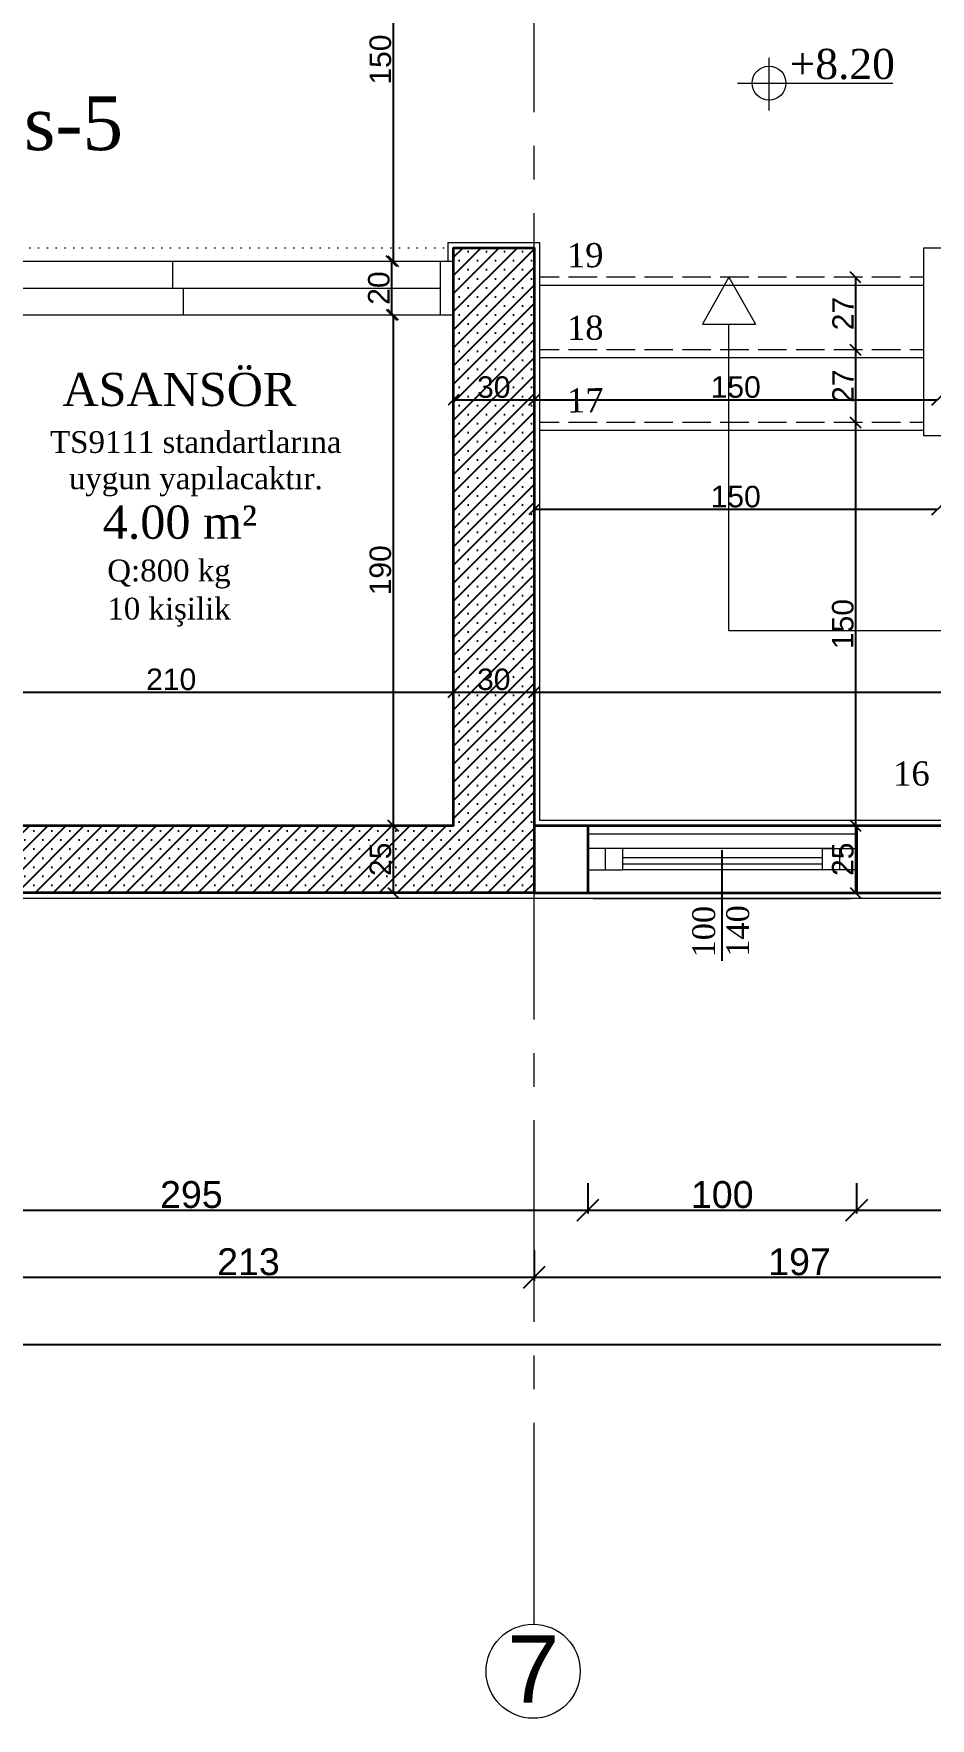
# Model space of a CAD drawing. Header units: centimetres. Extents: x 14449 to 53524, y -19051 to -10746.
# Drawn here: x 34164 to 34498, y -12615 to -11988 of the extents above; entities that cross this region are included whole.
import ezdxf

# ---------------------------------------------------------------- set-up
doc = ezdxf.new("R2010")
doc.units = ezdxf.units.CM
for name, pattern in [('CENTER2', [112.5, 75, -12.5, 12.5, -12.5]), ('DOT2', [3.175, 0, -3.175]), ('IZDUSUM1', [20, 7.5, -5, 7.5, 0])]:
    doc.linetypes.add(name, pattern=pattern)
doc.layers.add('Kapi_Pencere', color=7, linetype='Continuous')
for name, color, linetype, lineweight in [('P-AKS', 255, 'Continuous', 5), ('P-KİRİŞ', 130, 'DOT2', 5), ('P-KOLON', 255, 'Continuous', 35), ('P-TARAMA', 252, 'Continuous', 5), ('P-ÖLÇÜ DIŞ', 245, 'Continuous', 9), ('P-ÖLÇÜ İÇ', 243, 'Continuous', 0), ('rtm-cam', 141, 'Continuous', 9), ('rtm-duv tugla', 22, 'Continuous', 35), ('rtm-izdusum-üst ince', 8, 'IZDUSUM1', 5), ('rtm-merdiven', 220, 'Continuous', 20), ('rtm-merdiven izdusum', 254, 'IZDUSUM1', 15), ('rtm-merdiven yazı', 7, 'Continuous', 20), ('rtm-mhl-yazı-adı', 150, 'Continuous', 30), ('rtm-mhl-yazı-malzeme', 7, 'Continuous', 13), ('rtm-pen-ahsap', 35, 'Continuous', 13), ('rtm-sıva', 252, 'Continuous', 15)]:
    doc.layers.add(name, color=color, linetype=linetype, lineweight=lineweight)
doc.styles.add('ARIAL', font='times.ttf')
doc.styles.add('arial_1_18', font='arial.ttf', dxfattribs={"height": 0.2})
doc.styles.get("Standard").update_dxf_attribs({"font": 'arial.ttf'})
doc.styles.add('VAZ-OLCU', font='times.ttf', dxfattribs={"height": 60})
doc.styles.add('ölçü', font='times.ttf', dxfattribs={"height": 10})
doc.dimstyles.new('DIŞ ÖLÇÜ', dxfattribs={"dimtxt": 10, "dimasz": 8, "dimexe": 1.25, "dimexo": 0.625, "dimtad": 1, "dimdec": 0, "dimtxsty": 'Standard', "dimblk": 'OBLIQUE', "dimcen": 2.5, "dimse1": 1, "dimse2": 1, "dimclrd": 256, "dimclrt": 256, "dimadec": 0, "dimazin": 0, "dimtfac": 1, "dimtdec": 0, "dimtmove": 0, "dimatfit": 3, "dimldrblk": 'OBLIQUE', "dimfxl": 1, "dimarcsym": 0})
doc.dimstyles.new('İÇ ÖLÇÜ', dxfattribs={"dimtxt": 8, "dimasz": 4, "dimexe": 1.25, "dimexo": 0.625, "dimtad": 1, "dimdec": 0, "dimtxsty": 'Standard', "dimblk": 'OBLIQUE', "dimcen": 2.5, "dimse1": 1, "dimse2": 1, "dimclrd": 256, "dimclrt": 256, "dimadec": 0, "dimazin": 0, "dimtfac": 1, "dimtdec": 0, "dimtmove": 1, "dimatfit": 3, "dimldrblk": 'OBLIQUE', "dimfxl": 1, "dimarcsym": 0})

# ---------------------------------------------------------------- blocks, each defined once
blk = doc.blocks.new('IKUTGK')
at = {"layer": 'P-KİRİŞ'}
for points in [[(35809.39, -7846.1), (36019.39, -7846.1)], [(35809.39, -7871.1), (36019.39, -7871.1)], [(36049.39, -8061.1), (36673.39, -8061.1)], [(36049.39, -8086.1), (36673.39, -8086.1)]]:
    blk.add_lwpolyline(points, dxfattribs=at)
blk = doc.blocks.new('YTHTHTY')
at = {"layer": 'P-TARAMA', "lineweight": -3}
h = blk.add_hatch(dxfattribs=at)
h.set_pattern_fill('SACNCR', color=256, scale=2, style=0)
h.paths.add_polyline_path([(31867.7, -9861.94), (31657.7, -9861.94), (31657.7, -9646.94), (31627.7, -9646.94), (31627.7, -9886.94), (31897.7, -9886.94), (31897.7, -9646.94), (31867.7, -9646.94)])
at = {"layer": 'P-KOLON', "linetype": 'Continuous'}
blk.add_lwpolyline([(31627.7, -9646.94), (31657.7, -9646.94), (31657.7, -9861.94), (31867.7, -9861.94), (31867.7, -9646.94), (31897.7, -9646.94), (31897.7, -9886.94), (31627.7, -9886.94), (31627.7, -9646.94)], dxfattribs=at)
blk = doc.blocks.new('YTUJ7U')
at = {"layer": 'P-AKS', "linetype": 'CENTER2'}
for points in [[(27383.12, -9962.63), (27383.12, -8554.55)], [(25834.86, -9690.51), (29322.56, -9690.51)]]:
    blk.add_lwpolyline(points, dxfattribs=at)
at = {"layer": 'P-AKS', "linetype": 'Continuous'}
blk.add_circle((27382.75, -9980.09), 17.5, dxfattribs=at)
at = {"layer": 'P-AKS', "linetype": 'Continuous', "style": 'arial_1_18'}
blk.add_text('7', height=25, dxfattribs=at).set_placement((27373.04, -9991.71))
blk = doc.blocks.new('_Oblique')
at = {"color": 0, "linetype": 'ByBlock', "lineweight": -2}
blk.add_line((-0.5, -0.5), (0.5, 0.5), dxfattribs=at)
blk = doc.blocks.new('*D4786')
at = {"layer": 'Defpoints', "color": 0, "transparency": 16777216}
for p in [(32997.75, -12463.91), (36084.42, -12463.91), (36084.42, -12476.07)]:
    blk.add_point(p, dxfattribs=at)
at = {"layer": 'P-ÖLÇÜ DIŞ', "color": 0, "lineweight": -2, "transparency": 16777216}
for p, q in [((32997.75, -12466.07), (32997.75, -12477.32)), ((36084.42, -12466.07), (36084.42, -12477.32))]:
    blk.add_line(p, q, dxfattribs=at)
at = {"layer": 'P-ÖLÇÜ DIŞ', "lineweight": -2, "transparency": 16777216}
blk.add_line((32997.75, -12476.07), (36084.42, -12476.07), dxfattribs=at)
at = {"layer": 'P-ÖLÇÜ DIŞ', "lineweight": -2, "transparency": 16777216, "xscale": 8, "yscale": 8, "zscale": 8, "rotation": 180}
blk.add_blockref('_Oblique', (32997.75, -12476.07), dxfattribs=at)
at = {"layer": 'P-ÖLÇÜ DIŞ', "lineweight": -2, "transparency": 16777216, "xscale": 8, "yscale": 8, "zscale": 8}
blk.add_blockref('_Oblique', (36084.42, -12476.07), dxfattribs=at)
at = {"layer": 'P-ÖLÇÜ DIŞ', "transparency": 16777216, "insert": (34541.09, -12470.34), "char_height": 10, "attachment_point": 5}
blk.add_mtext('3087', dxfattribs=at)
blk = doc.blocks.new('*D4791')
at = {"layer": 'Defpoints', "color": 0, "transparency": 16777216}
for p in [(34350.39, -12439.37), (34137.89, -12440.64), (34350.39, -12451.07)]:
    blk.add_point(p, dxfattribs=at)
at = {"layer": 'P-ÖLÇÜ DIŞ', "color": 0, "lineweight": -2, "transparency": 16777216}
for p, q in [((34137.89, -12441.27), (34137.89, -12452.32)), ((34350.39, -12441.07), (34350.39, -12452.32))]:
    blk.add_line(p, q, dxfattribs=at)
at = {"layer": 'P-ÖLÇÜ DIŞ', "lineweight": -2, "transparency": 16777216}
blk.add_line((34137.89, -12451.07), (34350.39, -12451.07), dxfattribs=at)
at = {"layer": 'P-ÖLÇÜ DIŞ', "lineweight": -2, "transparency": 16777216, "xscale": 8, "yscale": 8, "zscale": 8, "rotation": 180}
blk.add_blockref('_Oblique', (34137.89, -12451.07), dxfattribs=at)
at = {"layer": 'P-ÖLÇÜ DIŞ', "lineweight": -2, "transparency": 16777216, "xscale": 8, "yscale": 8, "zscale": 8}
blk.add_blockref('_Oblique', (34350.39, -12451.07), dxfattribs=at)
at = {"layer": 'P-ÖLÇÜ DIŞ', "transparency": 16777216, "insert": (34244.14, -12445.34), "char_height": 10, "attachment_point": 5}
blk.add_mtext('213', dxfattribs=at)
blk = doc.blocks.new('*D4792')
at = {"layer": 'Defpoints', "color": 0, "transparency": 16777216}
for p in [(34350.39, -12439.37), (34547.89, -12440.15), (34547.89, -12451.07)]:
    blk.add_point(p, dxfattribs=at)
at = {"layer": 'P-ÖLÇÜ DIŞ', "color": 0, "lineweight": -2, "transparency": 16777216}
for p, q in [((34350.39, -12441.07), (34350.39, -12452.32)), ((34547.89, -12441.07), (34547.89, -12452.32))]:
    blk.add_line(p, q, dxfattribs=at)
at = {"layer": 'P-ÖLÇÜ DIŞ', "lineweight": -2, "transparency": 16777216}
blk.add_line((34350.39, -12451.07), (34547.89, -12451.07), dxfattribs=at)
at = {"layer": 'P-ÖLÇÜ DIŞ', "lineweight": -2, "transparency": 16777216, "xscale": 8, "yscale": 8, "zscale": 8, "rotation": 180}
blk.add_blockref('_Oblique', (34350.39, -12451.07), dxfattribs=at)
at = {"layer": 'P-ÖLÇÜ DIŞ', "lineweight": -2, "transparency": 16777216, "xscale": 8, "yscale": 8, "zscale": 8}
blk.add_blockref('_Oblique', (34547.89, -12451.07), dxfattribs=at)
at = {"layer": 'P-ÖLÇÜ DIŞ', "transparency": 16777216, "insert": (34449.14, -12445.34), "char_height": 10, "attachment_point": 5}
blk.add_mtext('197', dxfattribs=at)
blk = doc.blocks.new('*D4802')
at = {"layer": 'Defpoints', "color": 0, "lineweight": 30, "transparency": 16777216}
for p in [(34470.39, -12308.05), (35014.39, -12412.37), (35014.39, -12426.07)]:
    blk.add_point(p, dxfattribs=at)
at = {"layer": 'P-ÖLÇÜ DIŞ', "color": 0, "lineweight": -2, "transparency": 16777216}
for p, q in [((34470.39, -12416.07), (34470.39, -12427.32)), ((35014.39, -12416.07), (35014.39, -12427.32))]:
    blk.add_line(p, q, dxfattribs=at)
at = {"layer": 'P-ÖLÇÜ DIŞ', "lineweight": -2, "transparency": 16777216}
blk.add_line((34470.39, -12426.07), (35014.39, -12426.07), dxfattribs=at)
at = {"layer": 'P-ÖLÇÜ DIŞ', "lineweight": -2, "transparency": 16777216, "xscale": 8, "yscale": 8, "zscale": 8, "rotation": 180}
blk.add_blockref('_Oblique', (34470.39, -12426.07), dxfattribs=at)
at = {"layer": 'P-ÖLÇÜ DIŞ', "lineweight": -2, "transparency": 16777216, "xscale": 8, "yscale": 8, "zscale": 8}
blk.add_blockref('_Oblique', (35014.39, -12426.07), dxfattribs=at)
at = {"layer": 'P-ÖLÇÜ DIŞ', "transparency": 16777216, "insert": (34742.39, -12420.36), "char_height": 10, "attachment_point": 5}
blk.add_mtext('544', dxfattribs=at)
blk = doc.blocks.new('*D4708')
at = {"layer": 'Defpoints', "color": 0, "lineweight": 30, "transparency": 16777216}
for p in [(34110.39, -12233.37), (34320.39, -12233.37), (34320.39, -12233.37)]:
    blk.add_point(p, dxfattribs=at)
at = {"layer": 'P-ÖLÇÜ İÇ', "lineweight": -2, "transparency": 16777216}
blk.add_line((34110.39, -12233.37), (34320.39, -12233.37), dxfattribs=at)
at = {"layer": 'P-ÖLÇÜ İÇ', "lineweight": -2, "transparency": 16777216, "xscale": 4, "yscale": 4, "zscale": 4, "rotation": 180}
blk.add_blockref('_Oblique', (34110.39, -12233.37), dxfattribs=at)
at = {"layer": 'P-ÖLÇÜ İÇ', "lineweight": -2, "transparency": 16777216, "xscale": 4, "yscale": 4, "zscale": 4}
blk.add_blockref('_Oblique', (34320.39, -12233.37), dxfattribs=at)
at = {"layer": 'P-ÖLÇÜ İÇ', "transparency": 16777216, "insert": (34215.39, -12228.66), "char_height": 8, "attachment_point": 5}
blk.add_mtext('210', dxfattribs=at)
blk = doc.blocks.new('*D4709')
at = {"layer": 'Defpoints', "color": 0, "lineweight": 30, "transparency": 16777216}
for p in [(34320.39, -12233.37), (34350.39, -12233.37), (34350.39, -12233.37)]:
    blk.add_point(p, dxfattribs=at)
at = {"layer": 'P-ÖLÇÜ İÇ', "lineweight": -2, "transparency": 16777216}
blk.add_line((34320.39, -12233.37), (34350.39, -12233.37), dxfattribs=at)
at = {"layer": 'P-ÖLÇÜ İÇ', "lineweight": -2, "transparency": 16777216, "xscale": 4, "yscale": 4, "zscale": 4, "rotation": 180}
blk.add_blockref('_Oblique', (34320.39, -12233.37), dxfattribs=at)
at = {"layer": 'P-ÖLÇÜ İÇ', "lineweight": -2, "transparency": 16777216, "xscale": 4, "yscale": 4, "zscale": 4}
blk.add_blockref('_Oblique', (34350.39, -12233.37), dxfattribs=at)
at = {"layer": 'P-ÖLÇÜ İÇ', "transparency": 16777216, "insert": (34335.39, -12228.66), "char_height": 8, "attachment_point": 5}
blk.add_mtext('30', dxfattribs=at)
blk = doc.blocks.new('*D4710')
at = {"layer": 'Defpoints', "color": 0, "lineweight": 30, "transparency": 16777216}
for p in [(34350.39, -12233.37), (34974.39, -12233.37), (34974.39, -12233.37)]:
    blk.add_point(p, dxfattribs=at)
at = {"layer": 'P-ÖLÇÜ İÇ', "lineweight": -2, "transparency": 16777216}
blk.add_line((34350.39, -12233.37), (34974.39, -12233.37), dxfattribs=at)
at = {"layer": 'P-ÖLÇÜ İÇ', "lineweight": -2, "transparency": 16777216, "xscale": 4, "yscale": 4, "zscale": 4, "rotation": 180}
blk.add_blockref('_Oblique', (34350.39, -12233.37), dxfattribs=at)
at = {"layer": 'P-ÖLÇÜ İÇ', "lineweight": -2, "transparency": 16777216, "xscale": 4, "yscale": 4, "zscale": 4}
blk.add_blockref('_Oblique', (34974.39, -12233.37), dxfattribs=at)
at = {"layer": 'P-ÖLÇÜ İÇ', "transparency": 16777216, "insert": (34662.39, -12228.66), "char_height": 8, "attachment_point": 5}
blk.add_mtext('624', dxfattribs=at)
blk = doc.blocks.new('*D4692')
at = {"layer": 'Defpoints', "color": 0, "lineweight": 30, "transparency": 16777216}
for p in [(34350.39, -12165.39), (34350.39, -12165.39), (34500.39, -12165.39)]:
    blk.add_point(p, dxfattribs=at)
at = {"layer": 'P-ÖLÇÜ İÇ', "lineweight": -2, "transparency": 16777216}
blk.add_line((34500.39, -12165.39), (34350.39, -12165.39), dxfattribs=at)
at = {"layer": 'P-ÖLÇÜ İÇ', "lineweight": -2, "transparency": 16777216, "xscale": 4, "yscale": 4, "zscale": 4, "rotation": 180}
blk.add_blockref('_Oblique', (34350.39, -12165.39), dxfattribs=at)
at = {"layer": 'P-ÖLÇÜ İÇ', "lineweight": -2, "transparency": 16777216, "xscale": 4, "yscale": 4, "zscale": 4}
blk.add_blockref('_Oblique', (34500.39, -12165.39), dxfattribs=at)
at = {"layer": 'P-ÖLÇÜ İÇ', "transparency": 16777216, "insert": (34425.39, -12160.68), "char_height": 8, "attachment_point": 5}
blk.add_mtext('150', dxfattribs=at)
blk = doc.blocks.new('*D4678')
at = {"layer": 'Defpoints', "color": 0, "lineweight": 30, "transparency": 16777216}
for p in [(34320.39, -12124.64), (34350.39, -12124.64), (34350.39, -12124.64)]:
    blk.add_point(p, dxfattribs=at)
at = {"layer": 'P-ÖLÇÜ İÇ', "lineweight": -2, "transparency": 16777216}
blk.add_line((34320.39, -12124.64), (34350.39, -12124.64), dxfattribs=at)
at = {"layer": 'P-ÖLÇÜ İÇ', "lineweight": -2, "transparency": 16777216, "xscale": 4, "yscale": 4, "zscale": 4, "rotation": 180}
blk.add_blockref('_Oblique', (34320.39, -12124.64), dxfattribs=at)
at = {"layer": 'P-ÖLÇÜ İÇ', "lineweight": -2, "transparency": 16777216, "xscale": 4, "yscale": 4, "zscale": 4}
blk.add_blockref('_Oblique', (34350.39, -12124.64), dxfattribs=at)
at = {"layer": 'P-ÖLÇÜ İÇ', "transparency": 16777216, "insert": (34335.39, -12119.93), "char_height": 8, "attachment_point": 5}
blk.add_mtext('30', dxfattribs=at)
blk = doc.blocks.new('*D4679')
at = {"layer": 'Defpoints', "color": 0, "lineweight": 30, "transparency": 16777216}
for p in [(34350.39, -12124.64), (34500.39, -12124.64), (34500.39, -12124.64)]:
    blk.add_point(p, dxfattribs=at)
at = {"layer": 'P-ÖLÇÜ İÇ', "lineweight": -2, "transparency": 16777216}
blk.add_line((34350.39, -12124.64), (34500.39, -12124.64), dxfattribs=at)
at = {"layer": 'P-ÖLÇÜ İÇ', "lineweight": -2, "transparency": 16777216, "xscale": 4, "yscale": 4, "zscale": 4, "rotation": 180}
blk.add_blockref('_Oblique', (34350.39, -12124.64), dxfattribs=at)
at = {"layer": 'P-ÖLÇÜ İÇ', "lineweight": -2, "transparency": 16777216, "xscale": 4, "yscale": 4, "zscale": 4}
blk.add_blockref('_Oblique', (34500.39, -12124.64), dxfattribs=at)
at = {"layer": 'P-ÖLÇÜ İÇ', "transparency": 16777216, "insert": (34425.39, -12119.93), "char_height": 8, "attachment_point": 5}
blk.add_mtext('150', dxfattribs=at)
blk = doc.blocks.new('*D4674')
at = {"layer": 'Defpoints', "color": 0, "lineweight": 30, "transparency": 16777216}
for p in [(34469.97, -12079.05), (34469.97, -12106.05), (34469.97, -12106.05)]:
    blk.add_point(p, dxfattribs=at)
at = {"layer": 'P-ÖLÇÜ İÇ', "lineweight": -2, "transparency": 16777216}
blk.add_line((34469.97, -12079.05), (34469.97, -12106.05), dxfattribs=at)
at = {"layer": 'P-ÖLÇÜ İÇ', "lineweight": -2, "transparency": 16777216, "xscale": 4, "yscale": 4, "zscale": 4}
for p, rotation in [((34469.97, -12079.05), 90), ((34469.97, -12106.05), 270)]:
    blk.add_blockref('_Oblique', p, dxfattribs=dict(at, rotation=rotation))
at = {"layer": 'P-ÖLÇÜ İÇ', "transparency": 16777216, "insert": (34465.33, -12092.55), "char_height": 8, "attachment_point": 5, "rotation": 90}
blk.add_mtext('27', dxfattribs=at)
blk = doc.blocks.new('*D4675')
at = {"layer": 'Defpoints', "color": 0, "lineweight": 30, "transparency": 16777216}
for p in [(34469.97, -12106.05), (34469.97, -12133.05), (34469.97, -12133.05)]:
    blk.add_point(p, dxfattribs=at)
at = {"layer": 'P-ÖLÇÜ İÇ', "lineweight": -2, "transparency": 16777216}
blk.add_line((34469.97, -12106.05), (34469.97, -12133.05), dxfattribs=at)
at = {"layer": 'P-ÖLÇÜ İÇ', "lineweight": -2, "transparency": 16777216, "xscale": 4, "yscale": 4, "zscale": 4}
for p, rotation in [((34469.97, -12106.05), 90), ((34469.97, -12133.05), 270)]:
    blk.add_blockref('_Oblique', p, dxfattribs=dict(at, rotation=rotation))
at = {"layer": 'P-ÖLÇÜ İÇ', "transparency": 16777216, "insert": (34465.33, -12119.55), "char_height": 8, "attachment_point": 5, "rotation": 90}
blk.add_mtext('27', dxfattribs=at)
blk = doc.blocks.new('*D4676')
at = {"layer": 'Defpoints', "color": 0, "lineweight": 30, "transparency": 16777216}
for p in [(34469.97, -12133.05), (34469.97, -12283.05), (34469.97, -12283.05)]:
    blk.add_point(p, dxfattribs=at)
at = {"layer": 'P-ÖLÇÜ İÇ', "lineweight": -2, "transparency": 16777216}
blk.add_line((34469.97, -12133.05), (34469.97, -12283.05), dxfattribs=at)
at = {"layer": 'P-ÖLÇÜ İÇ', "lineweight": -2, "transparency": 16777216, "xscale": 4, "yscale": 4, "zscale": 4}
for p, rotation in [((34469.97, -12133.05), 90), ((34469.97, -12283.05), 270)]:
    blk.add_blockref('_Oblique', p, dxfattribs=dict(at, rotation=rotation))
at = {"layer": 'P-ÖLÇÜ İÇ', "transparency": 16777216, "insert": (34465.26, -12208.05), "char_height": 8, "attachment_point": 5, "rotation": 90}
blk.add_mtext('150', dxfattribs=at)
blk = doc.blocks.new('*D4677')
at = {"layer": 'Defpoints', "color": 0, "lineweight": 30, "transparency": 16777216}
for p in [(34469.97, -12283.05), (34469.97, -12308.05), (34469.97, -12308.05)]:
    blk.add_point(p, dxfattribs=at)
at = {"layer": 'P-ÖLÇÜ İÇ', "lineweight": -2, "transparency": 16777216}
blk.add_line((34469.97, -12283.05), (34469.97, -12308.05), dxfattribs=at)
at = {"layer": 'P-ÖLÇÜ İÇ', "lineweight": -2, "transparency": 16777216, "xscale": 4, "yscale": 4, "zscale": 4}
for p, rotation in [((34469.97, -12283.05), 90), ((34469.97, -12308.05), 270)]:
    blk.add_blockref('_Oblique', p, dxfattribs=dict(at, rotation=rotation))
at = {"layer": 'P-ÖLÇÜ İÇ', "transparency": 16777216, "insert": (34465.26, -12295.55), "char_height": 8, "attachment_point": 5, "rotation": 90}
blk.add_mtext('25', dxfattribs=at)
blk = doc.blocks.new('*D4820')
at = {"layer": 'Defpoints', "color": 0, "lineweight": 30, "transparency": 16777216}
for p in [(34297.93, -11923.05), (34297.37, -12073.05), (34297.93, -12073.05)]:
    blk.add_point(p, dxfattribs=at)
at = {"layer": 'P-ÖLÇÜ İÇ', "lineweight": -2, "transparency": 16777216}
blk.add_line((34297.93, -11923.05), (34297.93, -12073.05), dxfattribs=at)
at = {"layer": 'P-ÖLÇÜ İÇ', "lineweight": -2, "transparency": 16777216, "xscale": 4, "yscale": 4, "zscale": 4}
for p, rotation in [((34297.93, -11923.05), 90), ((34297.93, -12073.05), 270)]:
    blk.add_blockref('_Oblique', p, dxfattribs=dict(at, rotation=rotation))
at = {"layer": 'P-ÖLÇÜ İÇ', "transparency": 16777216, "insert": (34293.22, -11998.05), "char_height": 8, "attachment_point": 5, "rotation": 90}
blk.add_mtext('150', dxfattribs=at)
blk = doc.blocks.new('*D4821')
at = {"layer": 'Defpoints', "color": 0, "lineweight": 30, "transparency": 16777216}
for p in [(34297.37, -12073.05), (34297.37, -12093.05), (34297.39, -12093.05)]:
    blk.add_point(p, dxfattribs=at)
at = {"layer": 'P-ÖLÇÜ İÇ', "lineweight": -2, "transparency": 16777216}
blk.add_line((34297.37, -12073.05), (34297.37, -12093.05), dxfattribs=at)
at = {"layer": 'P-ÖLÇÜ İÇ', "lineweight": -2, "transparency": 16777216, "xscale": 4, "yscale": 4, "zscale": 4}
for p, rotation in [((34297.37, -12073.05), 90), ((34297.37, -12093.05), 270)]:
    blk.add_blockref('_Oblique', p, dxfattribs=dict(at, rotation=rotation))
at = {"layer": 'P-ÖLÇÜ İÇ', "transparency": 16777216, "insert": (34292.66, -12083.05), "char_height": 8, "attachment_point": 5, "rotation": 90}
blk.add_mtext('20', dxfattribs=at)
blk = doc.blocks.new('*D4822')
at = {"layer": 'Defpoints', "color": 0, "lineweight": 30, "transparency": 16777216}
for p in [(34297.93, -12093.05), (34297.93, -12283.05), (34297.93, -12283.05)]:
    blk.add_point(p, dxfattribs=at)
at = {"layer": 'P-ÖLÇÜ İÇ', "lineweight": -2, "transparency": 16777216}
blk.add_line((34297.93, -12093.05), (34297.93, -12283.05), dxfattribs=at)
at = {"layer": 'P-ÖLÇÜ İÇ', "lineweight": -2, "transparency": 16777216, "xscale": 4, "yscale": 4, "zscale": 4}
for p, rotation in [((34297.93, -12093.05), 90), ((34297.93, -12283.05), 270)]:
    blk.add_blockref('_Oblique', p, dxfattribs=dict(at, rotation=rotation))
at = {"layer": 'P-ÖLÇÜ İÇ', "transparency": 16777216, "insert": (34293.22, -12188.05), "char_height": 8, "attachment_point": 5, "rotation": 90}
blk.add_mtext('190', dxfattribs=at)
blk = doc.blocks.new('*D4823')
at = {"layer": 'Defpoints', "color": 0, "lineweight": 30, "transparency": 16777216}
for p in [(34297.93, -12283.05), (34297.93, -12308.05), (34297.93, -12308.05)]:
    blk.add_point(p, dxfattribs=at)
at = {"layer": 'P-ÖLÇÜ İÇ', "lineweight": -2, "transparency": 16777216}
blk.add_line((34297.93, -12283.05), (34297.93, -12308.05), dxfattribs=at)
at = {"layer": 'P-ÖLÇÜ İÇ', "lineweight": -2, "transparency": 16777216, "xscale": 4, "yscale": 4, "zscale": 4}
for p, rotation in [((34297.93, -12283.05), 90), ((34297.93, -12308.05), 270)]:
    blk.add_blockref('_Oblique', p, dxfattribs=dict(at, rotation=rotation))
at = {"layer": 'P-ÖLÇÜ İÇ', "transparency": 16777216, "insert": (34293.22, -12295.55), "char_height": 8, "attachment_point": 5, "rotation": 90}
blk.add_mtext('25', dxfattribs=at)
blk = doc.blocks.new('*D5020')
at = {"layer": 'Defpoints', "color": 0, "lineweight": 30, "transparency": 16777216}
for p in [(34075.39, -12308.05), (34370.39, -12308.05), (34370.39, -12426.07)]:
    blk.add_point(p, dxfattribs=at)
at = {"layer": 'P-ÖLÇÜ DIŞ', "color": 0, "lineweight": -2, "transparency": 16777216}
for p, q in [((34075.39, -12416.07), (34075.39, -12427.32)), ((34370.39, -12416.07), (34370.39, -12427.32))]:
    blk.add_line(p, q, dxfattribs=at)
at = {"layer": 'P-ÖLÇÜ DIŞ', "lineweight": -2, "transparency": 16777216}
blk.add_line((34075.39, -12426.07), (34370.39, -12426.07), dxfattribs=at)
at = {"layer": 'P-ÖLÇÜ DIŞ', "lineweight": -2, "transparency": 16777216, "xscale": 8, "yscale": 8, "zscale": 8, "rotation": 180}
blk.add_blockref('_Oblique', (34075.39, -12426.07), dxfattribs=at)
at = {"layer": 'P-ÖLÇÜ DIŞ', "lineweight": -2, "transparency": 16777216, "xscale": 8, "yscale": 8, "zscale": 8}
blk.add_blockref('_Oblique', (34370.39, -12426.07), dxfattribs=at)
at = {"layer": 'P-ÖLÇÜ DIŞ', "transparency": 16777216, "insert": (34222.89, -12420.34), "char_height": 10, "attachment_point": 5}
blk.add_mtext('295', dxfattribs=at)
blk = doc.blocks.new('*D5021')
at = {"layer": 'Defpoints', "color": 0, "lineweight": 30, "transparency": 16777216}
for p in [(34370.39, -12308.05), (34470.39, -12308.05), (34470.39, -12426.07)]:
    blk.add_point(p, dxfattribs=at)
at = {"layer": 'P-ÖLÇÜ DIŞ', "color": 0, "lineweight": -2, "transparency": 16777216}
for p, q in [((34370.39, -12416.07), (34370.39, -12427.32)), ((34470.39, -12416.07), (34470.39, -12427.32))]:
    blk.add_line(p, q, dxfattribs=at)
at = {"layer": 'P-ÖLÇÜ DIŞ', "lineweight": -2, "transparency": 16777216}
blk.add_line((34370.39, -12426.07), (34470.39, -12426.07), dxfattribs=at)
at = {"layer": 'P-ÖLÇÜ DIŞ', "lineweight": -2, "transparency": 16777216, "xscale": 8, "yscale": 8, "zscale": 8, "rotation": 180}
blk.add_blockref('_Oblique', (34370.39, -12426.07), dxfattribs=at)
at = {"layer": 'P-ÖLÇÜ DIŞ', "lineweight": -2, "transparency": 16777216, "xscale": 8, "yscale": 8, "zscale": 8}
blk.add_blockref('_Oblique', (34470.39, -12426.07), dxfattribs=at)
at = {"layer": 'P-ÖLÇÜ DIŞ', "transparency": 16777216, "insert": (34420.39, -12420.34), "char_height": 10, "attachment_point": 5}
blk.add_mtext('100', dxfattribs=at)

msp = doc.modelspace()

# ---------------------------------------------------------------- linework, layer by layer
at = {"layer": 'Kapi_Pencere', "linetype": 'Continuous'}
msp.add_line((34420.31, -12333.36), (34420.31, -12292.19), dxfattribs=at)
at = {"layer": 'rtm-cam'}
msp.add_line((34383.26, -12297.28), (34457.53, -12297.29), dxfattribs=at)
at = {"layer": 'rtm-duv tugla'}
for p, q in [((34350.39, -12283.05), (34974.39, -12283.05)), ((34370.39, -12283.05), (34370.39, -12308.05)), ((34470.39, -12283.05), (34470.39, -12308.05)), ((34350.39, -12308.05), (34997.46, -12308.05))]:
    msp.add_line(p, q, dxfattribs=at)
at = {"layer": 'rtm-izdusum-üst ince'}
for p, q in [((34370.39, -12283.05), (34470.39, -12283.05)), ((34470.39, -12308.05), (34370.39, -12308.05))]:
    msp.add_line(p, q, dxfattribs=at)
at = {"layer": 'rtm-merdiven', "lineweight": 20}
for p, q in [((34495.39, -12082.05), (34352.39, -12082.05)), ((34422.89, -12079.05), (34413.09, -12096.53)), ((34422.89, -12079.05), (34432.7, -12096.53)), ((34413.09, -12096.53), (34432.7, -12096.53)), ((34422.89, -12210.55), (34422.89, -12096.53)), ((34495.39, -12109.05), (34352.39, -12109.05)), ((34495.39, -12136.05), (34352.39, -12136.05)), ((34901.89, -12210.55), (34422.89, -12210.55))]:
    msp.add_line(p, q, dxfattribs=at)
msp.add_lwpolyline([(34495.39, -12068.05), (34829.39, -12068.05), (34829.39, -12138.05), (34495.39, -12138.05)], close=True, dxfattribs=at)
at = {"layer": 'rtm-merdiven izdusum', "ltscale": 0.7}
for p, q in [((34495.39, -12079.05), (34352.39, -12079.05)), ((34495.39, -12106.05), (34352.39, -12106.05)), ((34495.39, -12133.05), (34352.39, -12133.05))]:
    msp.add_line(p, q, dxfattribs=at)
at = {"layer": 'rtm-merdiven yazı'}
for points in [[(34437.79, -12016.95), (34437.79, -11997.36)], [(34426.03, -12006.81), (34483.86, -12006.81)]]:
    msp.add_lwpolyline(points, dxfattribs=at)
msp.add_circle((34437.79, -12006.81), 6.3, dxfattribs=at)
at = {"layer": 'rtm-pen-ahsap'}
for p, q in [((34115.39, -12073.05), (34320.39, -12073.05)), ((34215.89, -12073.05), (34215.89, -12083.05)), ((34315.39, -12073.05), (34315.39, -12093.05)), ((34115.39, -12083.05), (34315.39, -12083.05)), ((34219.89, -12083.05), (34219.89, -12093.05)), ((34110.39, -12093.05), (34315.39, -12093.05)), ((34315.39, -12093.05), (34320.39, -12093.05)), ((34470.25, -12286.24), (34370.39, -12286.24)), ((34376.79, -12291.59), (34376.79, -12299.51)), ((34383.26, -12291.59), (34383.26, -12299.51)), ((34461.72, -12291.59), (34383.26, -12291.59)), ((34457.53, -12295.06), (34383.26, -12295.06)), ((34457.52, -12291.59), (34457.53, -12299.51)), ((34464, -12291.59), (34464, -12299.51)), ((34457.53, -12299.52), (34383.26, -12299.51)), ((34372.39, -12310.12), (34468.22, -12310.12))]:
    msp.add_line(p, q, dxfattribs=at)
for points in [[(34383.26, -12291.59), (34370.39, -12291.6), (34370.39, -12299.51), (34383.26, -12299.51)], [(34457.52, -12291.59), (34470.39, -12291.6), (34470.39, -12299.51), (34457.53, -12299.51)]]:
    msp.add_lwpolyline(points, dxfattribs=at)
at = {"layer": 'rtm-sıva'}
for points in [[(34318.39, -12073.05), (34318.39, -12066.05), (34352.39, -12066.05), (34352.39, -12281.05), (34882.48, -12281.05), (34972.39, -12218.12), (34972.39, -12063.05)], [(34073.39, -12304.33), (34073.39, -12310.05), (35016.39, -12310.05), (35016.39, -12304.33)]]:
    msp.add_lwpolyline(points, dxfattribs=at)

# ---------------------------------------------------------------- block references
for name, p in [('YTUJ7U', (6967.28, -2617.54)), ('YTHTHTY', (2452.7, -2421.11)), ('IKUTGK', (-1699, -4221.95))]:
    msp.add_blockref(name, p, dxfattribs=at)

# ---------------------------------------------------------------- texts
at = {"layer": 'Kapi_Pencere', "style": 'ölçü'}
for s, p in [('100', (34417.71, -12332.08)), ('140 ', (34430.37, -12331.82))]:
    msp.add_text(s, height=8.47, rotation=90, dxfattribs=at).set_placement(p)
at = {"layer": 'rtm-merdiven yazı', "style": 'ölçü'}
msp.add_text('+8.20', height=11.197, dxfattribs=at).set_placement((34445.48, -12005.28))
at = {"layer": 'rtm-merdiven yazı', "style": 'VAZ-OLCU'}
for s, p in [('19', (34362.65, -12075.37)), ('18', (34362.65, -12102.37)), ('17', (34362.65, -12129.37)), ('16', (34484, -12268.22))]:
    msp.add_text(s, height=9, rotation=0.42229, dxfattribs=at).set_placement(p)
at = {"layer": 'rtm-mhl-yazı-adı', "lineweight": 30, "insert": (34120.3, -12011.72), "char_height": 20, "attachment_point": 1, "style": 'ARIAL'}
msp.add_mtext_dynamic_manual_height_columns('Ofis-5', width=150.595, gutter_width=1250, heights=[0], dxfattribs=at)
at = {"layer": 'rtm-mhl-yazı-malzeme', "lineweight": 30, "style": 'ölçü'}
for s, p in [('ASANSÖR', (34174.9, -12126.94)), ('4.00 m²', (34189.92, -12176.32))]:
    msp.add_text(s, height=12.346, dxfattribs=at).set_placement(p)
at = {"layer": 'rtm-mhl-yazı-malzeme', "style": 'ölçü'}
for s, p in [('Q:800 kg', (34191.62, -12192.17)), ('10 kişilik', (34191.65, -12206.36))]:
    msp.add_text(s, height=8.1, dxfattribs=at).set_placement(p)
at = {"layer": 'rtm-mhl-yazı-malzeme', "insert": (34156.52, -12136.28), "char_height": 8.1003, "attachment_point": 1, "style": 'ölçü'}
msp.add_mtext_dynamic_manual_height_columns('\\pxqc;TS9111 standartlarına uygun yapılacaktır.', width=136.0484, gutter_width=12.5, heights=[56.47], dxfattribs=at)

# ---------------------------------------------------------------- dimensions: what is measured, and where the dimension line sits
at = {"layer": 'P-ÖLÇÜ DIŞ'}
for base, p1, p2, override, picture, middle in [((34370.39, -12426.07), (34075.39, -12308.05), (34370.39, -12308.05), {"dimse1": 0, "dimse2": 0, "dimtmove": 1, "dimfxl": 10, "dimfxlon": 1}, '*D5020', (34222.89, -12420.34)), ((34470.39, -12426.07), (34370.39, -12308.05), (34470.39, -12308.05), {"dimse1": 0, "dimse2": 0, "dimtmove": 1, "dimfxl": 10, "dimfxlon": 1}, '*D5021', (34420.39, -12420.34)), ((35014.39, -12426.07), (34470.39, -12308.05), (35014.39, -12412.37), {"dimse1": 0, "dimse2": 0, "dimtmove": 1, "dimfxl": 10, "dimfxlon": 1}, '*D4802', (34742.39, -12420.36)), ((34350.39474876, -12451.07469603), (34137.8947486, -12440.6408853), (34350.39474876, -12439.37347475), {"dimse1": 0, "dimse2": 0, "dimtmove": 1, "dimfxl": 10, "dimfxlon": 1}, '*D4791', (34244.14474868, -12445.34055551)), ((34547.89474867, -12451.07469603), (34350.39474876, -12439.37347475), (34547.89474867, -12440.15386237), {"dimse1": 0, "dimse2": 0, "dimtmove": 1, "dimfxl": 10, "dimfxlon": 1}, '*D4792', (34449.14474871, -12445.34396615)), ((36084.42, -12476.07), (32997.75, -12463.91), (36084.42, -12463.91), {"dimse1": 0, "dimse2": 0, "dimfxl": 10, "dimfxlon": 1}, '*D4786', (34541.09, -12470.34))]:
    dim = msp.add_linear_dim(base=base, p1=p1, p2=p2, dimstyle='DIŞ ÖLÇÜ', override=override, dxfattribs=at)
    dim.commit()
    dim.dimension.update_dxf_attribs({"geometry": picture, "text_midpoint": middle})
at = {"layer": 'P-ÖLÇÜ İÇ'}
for base, p1, p2, picture, middle in [((34297.93, -12073.05), (34297.93, -11923.05), (34297.37, -12073.05), '*D4820', (34293.22, -11998.05)), ((34297.37, -12093.05), (34297.37, -12073.05), (34297.39, -12093.05), '*D4821', (34292.66, -12083.05)), ((34469.97, -12106.05), (34469.97, -12079.05), (34469.97, -12106.05), '*D4674', (34465.33, -12092.55)), ((34297.93, -12283.05), (34297.93, -12093.05), (34297.93, -12283.05), '*D4822', (34293.22, -12188.05)), ((34469.97, -12133.05), (34469.97, -12106.05), (34469.97, -12133.05), '*D4675', (34465.33, -12119.55)), ((34469.97, -12283.05), (34469.97, -12133.05), (34469.97, -12283.05), '*D4676', (34465.26, -12208.05)), ((34297.93, -12308.05), (34297.93, -12283.05), (34297.93, -12308.05), '*D4823', (34293.22, -12295.55)), ((34469.97, -12308.05), (34469.97, -12283.05), (34469.97, -12308.05), '*D4677', (34465.26, -12295.55))]:
    dim = msp.add_linear_dim(base=base, p1=p1, p2=p2, angle=90, dimstyle='İÇ ÖLÇÜ', dxfattribs=at)
    dim.commit()
    dim.dimension.update_dxf_attribs({"geometry": picture, "text_midpoint": middle})
for base, p1, p2, picture, middle in [((34350.39, -12124.64), (34320.39, -12124.64), (34350.39, -12124.64), '*D4678', (34335.39, -12119.93)), ((34500.39, -12124.64), (34350.39, -12124.64), (34500.39, -12124.64), '*D4679', (34425.39, -12119.93)), ((34350.39, -12165.39), (34500.39, -12165.39), (34350.39, -12165.39), '*D4692', (34425.39, -12160.68)), ((34320.39, -12233.37), (34110.39, -12233.37), (34320.39, -12233.37), '*D4708', (34215.39, -12228.66)), ((34350.39, -12233.37), (34320.39, -12233.37), (34350.39, -12233.37), '*D4709', (34335.39, -12228.66)), ((34974.39, -12233.37), (34350.39, -12233.37), (34974.39, -12233.37), '*D4710', (34662.39, -12228.66))]:
    dim = msp.add_linear_dim(base=base, p1=p1, p2=p2, dimstyle='İÇ ÖLÇÜ', dxfattribs=at)
    dim.commit()
    dim.dimension.update_dxf_attribs({"geometry": picture, "text_midpoint": middle})

doc.saveas('drawing.dxf')
